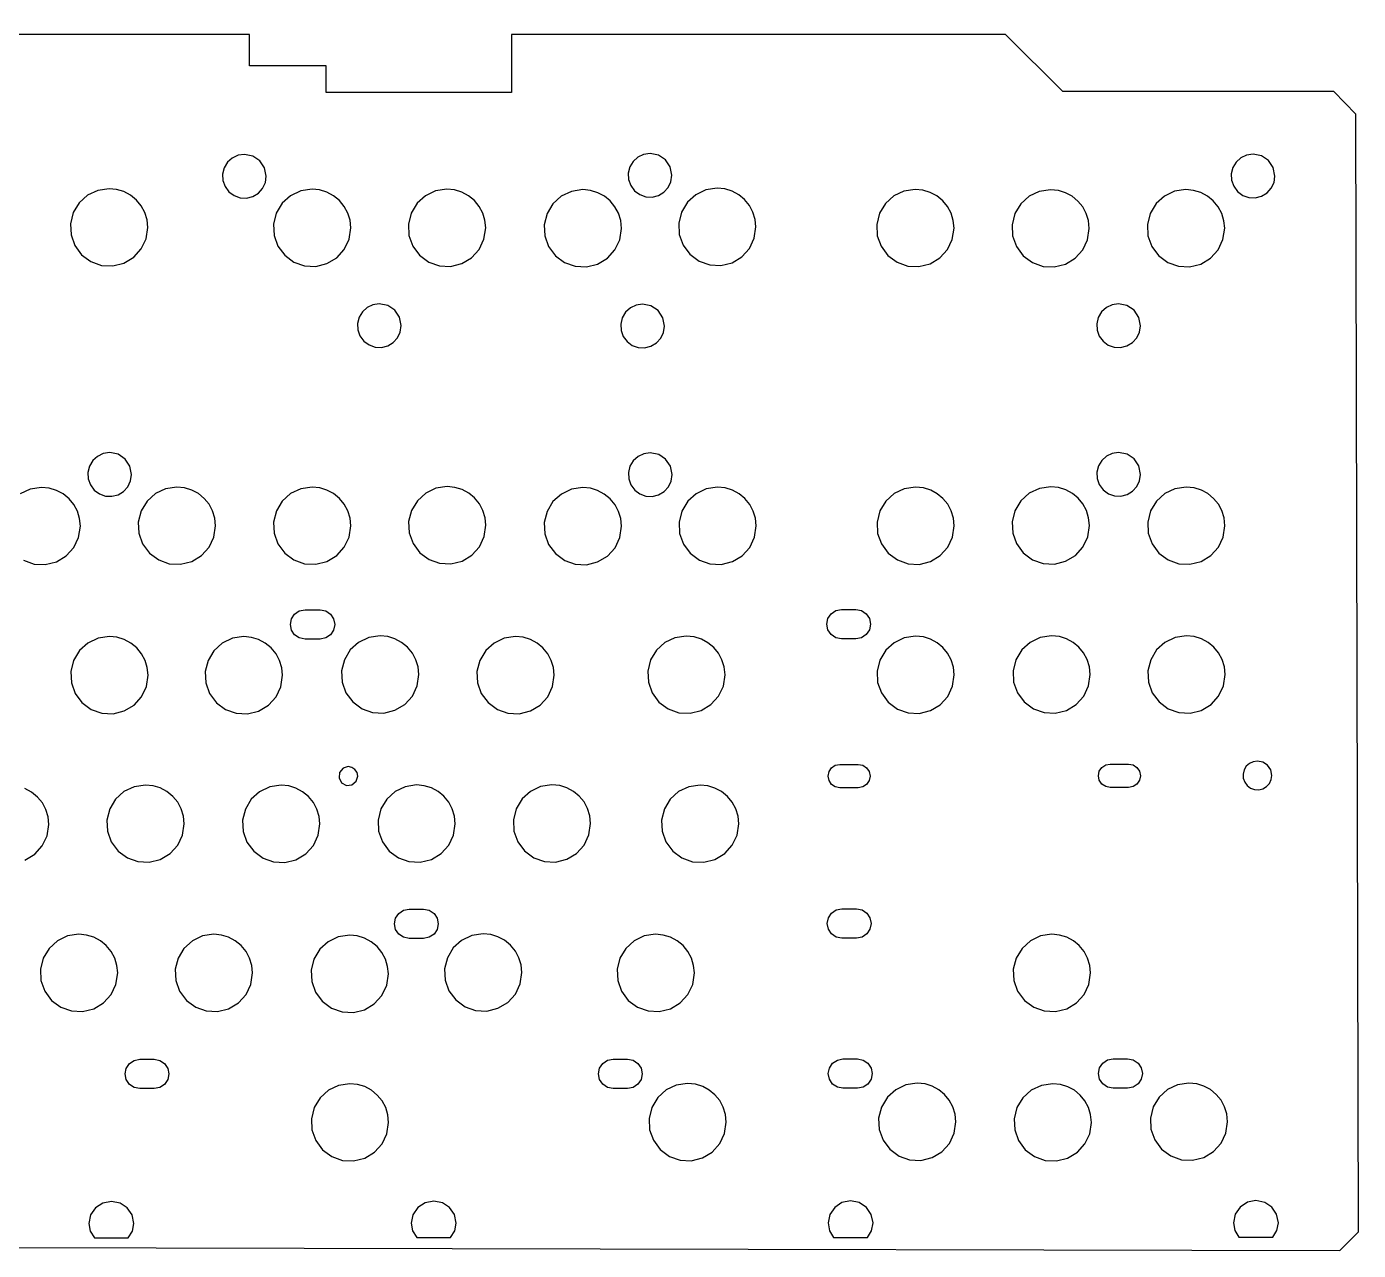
# Model space of a CAD drawing. Extents: x 13 to 391, y 11 to 183.
# Drawn here: x 203.5 to 390.9, y 10.8 to 183.1 of the extents above; entities that cross this region are included whole.
import ezdxf

# ---------------------------------------------------------------- set-up
doc = ezdxf.new("R2010")
doc.units = 0

msp = doc.modelspace()

# ---------------------------------------------------------------- linework, layer by layer
at = {"layer": 'HOLES_BIG', "color": 10}
for points in [[(234.17239, 165.113756), (233.269011, 164.978482), (232.460753, 164.594536), (231.796726, 163.994733), (231.326041, 163.211886), (231.10531, 162.325505), (231.150722, 161.431843), (231.450756, 160.588828), (231.993889, 159.854389), (232.728328, 159.311256), (233.571343, 159.011222), (234.465005, 158.96581), (235.351386, 159.186541), (236.134233, 159.657226), (236.734036, 160.321253), (237.117982, 161.129511), (237.253256, 162.03289), (237.018739, 163.211886), (236.350891, 164.211391), (235.351386, 164.879239), (234.17239, 165.113756), (234.17239, 165.113756)], [(291.25626, 165.246046), (290.352881, 165.110772), (289.544623, 164.726826), (288.880596, 164.127023), (288.409911, 163.344176), (288.18918, 162.457795), (288.234592, 161.564133), (288.534626, 160.721118), (289.077759, 159.986679), (289.812198, 159.443546), (290.655213, 159.143512), (291.548875, 159.0981), (292.435256, 159.318831), (293.218103, 159.789516), (293.817906, 160.453543), (294.201852, 161.261801), (294.337126, 162.16518), (294.102609, 163.344176), (293.434761, 164.343681), (292.435256, 165.011529), (291.25626, 165.246046), (291.25626, 165.246046)], [(376.12134, 165.146806), (375.217961, 165.011532), (374.409703, 164.627586), (373.745676, 164.027783), (373.274991, 163.244936), (373.05426, 162.358555), (373.099672, 161.464893), (373.399706, 160.621878), (373.942839, 159.887439), (374.677278, 159.344306), (375.520293, 159.044272), (376.413955, 158.99886), (377.300336, 159.219591), (378.083183, 159.690276), (378.682986, 160.354303), (379.066932, 161.162561), (379.202206, 162.06594), (378.967689, 163.244936), (378.299841, 164.244441), (377.300336, 164.912289), (376.12134, 165.146806), (376.12134, 165.146806)], [(253.15627, 144.079366), (252.252891, 143.944092), (251.444633, 143.560146), (250.780606, 142.960343), (250.309921, 142.177496), (250.08919, 141.291115), (250.134602, 140.397453), (250.434636, 139.554438), (250.977769, 138.819999), (251.712208, 138.276866), (252.555223, 137.976832), (253.448885, 137.93142), (254.335266, 138.152151), (255.118113, 138.622836), (255.717916, 139.286863), (256.101862, 140.095121), (256.237136, 140.9985), (256.002619, 142.177496), (255.334771, 143.177001), (254.335266, 143.844849), (253.15627, 144.079366), (253.15627, 144.079366)], [(290.19794, 144.013236), (289.294561, 143.877962), (288.486303, 143.494016), (287.822276, 142.894213), (287.351591, 142.111366), (287.13086, 141.224985), (287.176272, 140.331323), (287.476306, 139.488308), (288.019439, 138.753869), (288.753878, 138.210736), (289.596893, 137.910702), (290.490555, 137.86529), (291.376936, 138.086021), (292.159783, 138.556706), (292.759586, 139.220733), (293.143532, 140.028991), (293.278806, 140.93237), (293.044289, 142.111366), (292.376441, 143.110871), (291.376936, 143.778719), (290.19794, 144.013236), (290.19794, 144.013236)], [(357.18671, 144.063216), (356.283331, 143.927942), (355.475073, 143.543996), (354.811046, 142.944193), (354.340361, 142.161346), (354.11963, 141.274965), (354.165042, 140.381303), (354.465076, 139.538288), (355.008209, 138.803849), (355.742648, 138.260716), (356.585663, 137.960682), (357.479325, 137.91527), (358.365706, 138.136001), (359.148553, 138.606686), (359.748356, 139.270713), (360.132302, 140.078971), (360.267576, 140.98235), (360.033059, 142.161346), (359.365211, 143.160851), (358.365706, 143.828699), (357.18671, 144.063216), (357.18671, 144.063216)], [(215.21262, 123.115846), (214.309241, 122.980572), (213.500983, 122.596626), (212.836956, 121.996823), (212.366271, 121.213976), (212.14554, 120.327595), (212.190952, 119.433933), (212.490986, 118.590918), (213.034119, 117.856479), (213.768558, 117.313346), (214.611573, 117.013312), (215.505235, 116.9679), (216.391616, 117.188631), (217.174463, 117.659316), (217.774266, 118.323343), (218.158212, 119.131601), (218.293486, 120.03498), (218.058969, 121.213976), (217.391121, 122.213481), (216.391616, 122.881329), (215.21262, 123.115846), (215.21262, 123.115846)], [(291.27231, 123.099796), (290.368931, 122.964522), (289.560673, 122.580576), (288.896646, 121.980773), (288.425961, 121.197926), (288.20523, 120.311545), (288.250642, 119.417883), (288.550676, 118.574868), (289.093809, 117.840429), (289.828248, 117.297296), (290.671263, 116.997262), (291.564925, 116.95185), (292.451306, 117.172581), (293.234153, 117.643266), (293.833956, 118.307293), (294.217902, 119.115551), (294.353176, 120.01893), (294.111066, 121.218142), (293.450811, 122.197431), (292.471522, 122.857686), (291.27231, 123.099796), (291.27231, 123.099796)], [(357.20361, 123.144216), (356.300231, 123.008942), (355.491973, 122.624996), (354.827946, 122.025193), (354.357261, 121.242346), (354.13653, 120.355965), (354.181942, 119.462303), (354.481976, 118.619288), (355.025109, 117.884849), (355.759548, 117.341716), (356.602563, 117.041682), (357.496225, 116.99627), (358.382606, 117.217001), (359.165453, 117.687686), (359.765256, 118.351713), (360.149202, 119.159971), (360.284476, 120.06335), (360.049959, 121.242346), (359.382111, 122.241851), (358.382606, 122.909699), (357.20361, 123.144216), (357.20361, 123.144216)]]:
    msp.add_lwpolyline(points, dxfattribs=at)
at = {"layer": 'HOLES_BOTTOM', "color": 10}
for points in [[(215.44326, 17.70115), (214.232626, 17.46502), (213.206281, 16.792463), (212.520479, 15.78587), (212.27963, 14.59849), (212.480787, 13.509381), (213.05891, 12.55882), (217.8271, 12.55882), (218.405223, 13.509381), (218.60638, 14.59849), (218.357786, 15.806108), (217.67991, 16.792286), (216.674489, 17.45723), (215.44326, 17.70115), (215.44326, 17.70115)], [(260.80595, 17.73468), (259.595316, 17.49855), (258.568971, 16.825993), (257.883169, 15.8194), (257.64232, 14.63202), (257.843477, 13.542911), (258.4216, 12.59235), (263.18979, 12.59235), (263.767913, 13.542911), (263.96907, 14.63202), (263.720476, 15.839638), (263.0426, 16.825816), (262.037179, 17.49076), (260.80595, 17.73468), (260.80595, 17.73468)], [(319.47413, 17.76729), (318.263496, 17.53116), (317.237151, 16.858603), (316.551349, 15.85201), (316.3105, 14.66463), (316.511657, 13.575521), (317.08978, 12.62496), (321.85797, 12.62496), (322.436093, 13.575521), (322.63725, 14.66463), (322.388656, 15.872248), (321.71078, 16.858426), (320.705359, 17.52337), (319.47413, 17.76729), (319.47413, 17.76729)], [(376.5243, 17.8046), (375.313666, 17.56847), (374.287321, 16.895913), (373.601519, 15.88932), (373.36067, 14.70194), (373.561827, 13.612831), (374.13995, 12.66227), (378.90814, 12.66227), (379.486263, 13.612831), (379.68742, 14.70194), (379.438826, 15.909558), (378.76095, 16.895736), (377.755529, 17.56068), (376.5243, 17.8046), (376.5243, 17.8046)]]:
    msp.add_lwpolyline(points, dxfattribs=at)
at = {"layer": 'HOLES_MISC', "color": 10}
for points in [[(248.78658, 78.908034), (248.048403, 78.68411), (247.559037, 78.087815), (247.483427, 77.320137), (247.847059, 76.639829), (248.527367, 76.276197), (249.295045, 76.351806), (249.89134, 76.841173), (250.115263, 77.57935), (250.014123, 78.087815), (249.726101, 78.518871), (249.295045, 78.806894), (248.78658, 78.908034), (248.78658, 78.908034)], [(376.72849, 79.696332), (376.134816, 79.607435), (375.603654, 79.355117), (375.167275, 78.960944), (374.857955, 78.446481), (374.712897, 77.863978), (374.742741, 77.27669), (374.939914, 76.722686), (375.296845, 76.240034), (375.779496, 75.883104), (376.3335, 75.685931), (376.920788, 75.656087), (377.503291, 75.801145), (378.017754, 76.110465), (378.411927, 76.546843), (378.664244, 77.078006), (378.753142, 77.67168), (378.599025, 78.446481), (378.160135, 79.103326), (377.503291, 79.542215), (376.72849, 79.696332), (376.72849, 79.696332)]]:
    msp.add_lwpolyline(points, dxfattribs=at)
at = {"layer": 'KEY_HOLES', "color": 10}
for points in [[(215.11613, 160.278033), (213.518418, 160.038789), (212.088937, 159.359744), (210.914543, 158.298936), (210.082092, 156.914397), (209.691707, 155.346748), (209.772024, 153.766221), (210.302662, 152.275269), (211.263244, 150.976344), (212.562169, 150.015762), (214.053121, 149.485124), (215.633648, 149.404807), (217.201297, 149.795192), (218.585836, 150.627643), (219.646644, 151.802037), (220.325689, 153.231518), (220.564933, 154.82923), (220.459269, 155.897203), (220.150168, 156.914397), (219.64947, 157.852229), (218.969016, 158.682116), (218.139129, 159.36257), (217.201297, 159.863268), (216.184103, 160.172369), (215.11613, 160.278033), (215.11613, 160.278033)], [(243.69113, 160.211883), (242.093418, 159.972639), (240.663937, 159.293594), (239.489543, 158.232786), (238.657092, 156.848247), (238.266707, 155.280598), (238.347024, 153.700071), (238.877662, 152.209119), (239.838244, 150.910194), (241.137169, 149.949612), (242.628121, 149.418974), (244.208648, 149.338657), (245.776297, 149.729042), (247.160836, 150.561493), (248.221644, 151.735887), (248.900689, 153.165368), (249.139933, 154.76308), (249.034269, 155.831053), (248.725168, 156.848247), (248.22447, 157.786079), (247.544016, 158.615966), (246.714129, 159.29642), (245.776297, 159.797118), (244.759103, 160.106219), (243.69113, 160.211883), (243.69113, 160.211883)], [(262.67499, 160.211883), (261.077278, 159.972639), (259.647797, 159.293594), (258.473403, 158.232786), (257.640952, 156.848247), (257.250567, 155.280598), (257.330884, 153.700071), (257.861522, 152.209119), (258.822104, 150.910194), (260.121029, 149.949612), (261.611981, 149.418974), (263.192508, 149.338657), (264.760157, 149.729042), (266.144696, 150.561493), (267.205504, 151.735887), (267.884549, 153.165368), (268.123793, 154.76308), (268.018129, 155.831053), (267.709028, 156.848247), (267.20833, 157.786079), (266.527876, 158.615966), (265.697989, 159.29642), (264.760157, 159.797118), (263.742963, 160.106219), (262.67499, 160.211883), (262.67499, 160.211883)], [(281.79114, 160.145743), (280.193428, 159.906499), (278.763947, 159.227454), (277.589553, 158.166646), (276.757102, 156.782107), (276.366717, 155.214458), (276.447034, 153.633931), (276.977672, 152.142979), (277.938254, 150.844054), (279.237179, 149.883472), (280.728131, 149.352834), (282.308658, 149.272517), (283.876307, 149.662902), (285.260846, 150.495353), (286.321654, 151.669747), (287.000699, 153.099228), (287.239943, 154.69694), (287.129243, 155.795064), (286.811749, 156.81786), (286.309373, 157.743418), (285.644026, 158.549826), (284.837618, 159.215173), (283.91206, 159.717549), (282.889264, 160.035043), (281.79114, 160.145743), (281.79114, 160.145743)], [(300.70883, 160.344183), (299.111118, 160.104939), (297.681637, 159.425894), (296.507243, 158.365086), (295.674792, 156.980547), (295.284407, 155.412898), (295.364724, 153.832371), (295.895362, 152.341419), (296.855944, 151.042494), (298.154869, 150.081912), (299.645821, 149.551274), (301.226348, 149.470957), (302.793997, 149.861342), (304.178536, 150.693793), (305.239344, 151.868187), (305.918389, 153.297668), (306.157633, 154.89538), (306.051969, 155.963353), (305.742868, 156.980547), (305.24217, 157.918379), (304.561716, 158.748266), (303.731829, 159.42872), (302.793997, 159.929418), (301.776803, 160.238519), (300.70883, 160.344183), (300.70883, 160.344183)], [(328.5842, 160.177933), (326.986488, 159.938689), (325.557007, 159.259644), (324.382613, 158.198836), (323.550162, 156.814297), (323.159777, 155.246648), (323.240094, 153.666121), (323.770732, 152.175169), (324.731314, 150.876244), (326.030239, 149.915662), (327.521191, 149.385024), (329.101718, 149.304707), (330.669367, 149.695092), (332.053906, 150.527543), (333.114714, 151.701937), (333.793759, 153.131418), (334.033003, 154.72913), (333.927339, 155.797103), (333.618238, 156.814297), (333.11754, 157.752129), (332.437086, 158.582016), (331.607199, 159.26247), (330.669367, 159.763168), (329.652173, 160.072269), (328.5842, 160.177933), (328.5842, 160.177933)], [(347.62503, 160.135763), (346.027318, 159.896519), (344.597837, 159.217474), (343.423443, 158.156666), (342.590992, 156.772127), (342.200607, 155.204478), (342.280924, 153.623951), (342.811562, 152.132999), (343.772144, 150.834074), (345.071069, 149.873492), (346.562021, 149.342854), (348.142548, 149.262537), (349.710197, 149.652922), (351.094736, 150.485373), (352.155544, 151.659767), (352.834589, 153.089248), (353.073833, 154.68696), (352.963133, 155.785084), (352.645639, 156.80788), (352.143263, 157.733438), (351.477916, 158.539846), (350.671508, 159.205193), (349.74595, 159.707569), (348.723154, 160.025063), (347.62503, 160.135763), (347.62503, 160.135763)], [(366.67505, 160.153183), (365.077338, 159.913939), (363.647857, 159.234894), (362.473463, 158.174086), (361.641012, 156.789547), (361.250627, 155.221898), (361.330944, 153.641371), (361.861582, 152.150419), (362.822164, 150.851494), (364.121089, 149.890912), (365.612041, 149.360274), (367.192568, 149.279957), (368.760217, 149.670342), (370.144756, 150.502793), (371.205564, 151.677187), (371.884609, 153.106668), (372.123853, 154.70438), (372.018189, 155.772353), (371.709088, 156.789547), (371.20839, 157.727379), (370.527936, 158.557266), (369.698049, 159.23772), (368.760217, 159.738418), (367.743023, 160.047519), (366.67505, 160.153183), (366.67505, 160.153183)], [(205.63046, 118.226143), (204.032748, 117.986899), (202.603267, 117.307854)], [(203.076499, 107.963872), (204.567451, 107.433234), (206.147978, 107.352917), (207.715627, 107.743302), (209.100166, 108.575753), (210.160974, 109.750147), (210.840019, 111.179628), (211.079263, 112.77734), (210.973599, 113.845313), (210.664498, 114.862507), (210.1638, 115.800339), (209.483346, 116.630226), (208.653459, 117.31068), (207.715627, 117.811378), (206.698433, 118.120479), (205.63046, 118.226143), (205.63046, 118.226143)], [(224.66164, 118.270163), (223.063928, 118.030919), (221.634447, 117.351874), (220.460053, 116.291066), (219.627602, 114.906527), (219.237217, 113.338878), (219.317534, 111.758351), (219.848172, 110.267399), (220.808754, 108.968474), (222.107679, 108.007892), (223.598631, 107.477254), (225.179158, 107.396937), (226.746807, 107.787322), (228.131346, 108.619773), (229.192154, 109.794167), (229.871199, 111.223648), (230.110443, 112.82136), (230.004779, 113.889333), (229.695678, 114.906527), (229.19498, 115.844359), (228.514526, 116.674246), (227.684639, 117.3547), (226.746807, 117.855398), (225.729613, 118.164499), (224.66164, 118.270163), (224.66164, 118.270163)], [(243.6956, 118.272903), (242.097888, 118.033659), (240.668407, 117.354614), (239.494013, 116.293806), (238.661562, 114.909267), (238.271177, 113.341618), (238.351494, 111.761091), (238.882132, 110.270139), (239.842714, 108.971214), (241.141639, 108.010632), (242.632591, 107.479994), (244.213118, 107.399677), (245.780767, 107.790062), (247.165306, 108.622513), (248.226114, 109.796907), (248.905159, 111.226388), (249.144403, 112.8241), (249.038739, 113.892073), (248.729638, 114.909267), (248.22894, 115.847099), (247.548486, 116.676986), (246.718599, 117.35744), (245.780767, 117.858138), (244.763573, 118.167239), (243.6956, 118.272903), (243.6956, 118.272903)], [(262.70847, 118.335743), (261.110758, 118.096499), (259.681277, 117.417454), (258.506883, 116.356646), (257.674432, 114.972107), (257.284047, 113.404458), (257.364364, 111.823931), (257.895002, 110.332979), (258.855584, 109.034054), (260.154509, 108.073472), (261.645461, 107.542834), (263.225988, 107.462517), (264.793637, 107.852902), (266.178176, 108.685353), (267.238984, 109.859747), (267.918029, 111.289228), (268.157273, 112.88694), (268.051609, 113.954913), (267.742508, 114.972107), (267.24181, 115.909939), (266.561356, 116.739826), (265.731469, 117.42028), (264.793637, 117.920978), (263.776443, 118.230079), (262.70847, 118.335743), (262.70847, 118.335743)], [(281.797, 118.208713), (280.199288, 117.969469), (278.769807, 117.290424), (277.595413, 116.229616), (276.762962, 114.845077), (276.372577, 113.277428), (276.452894, 111.696901), (276.983532, 110.205949), (277.944114, 108.907024), (279.243039, 107.946442), (280.733991, 107.415804), (282.314518, 107.335487), (283.882167, 107.725872), (285.266706, 108.558323), (286.327514, 109.732717), (287.006559, 111.162198), (287.245803, 112.75991), (287.140139, 113.827883), (286.831038, 114.845077), (286.33034, 115.782909), (285.649886, 116.612796), (284.819999, 117.29325), (283.882167, 117.793948), (282.864973, 118.103049), (281.797, 118.208713), (281.797, 118.208713)], [(300.75479, 118.256853), (299.157078, 118.017609), (297.727597, 117.338564), (296.553203, 116.277756), (295.720752, 114.893217), (295.330367, 113.325568), (295.410684, 111.745041), (295.941322, 110.254089), (296.901904, 108.955164), (298.200829, 107.994582), (299.691781, 107.463944), (301.272308, 107.383627), (302.839957, 107.774012), (304.224496, 108.606463), (305.285304, 109.780857), (305.964349, 111.210338), (306.203593, 112.80805), (306.097929, 113.876023), (305.788828, 114.893217), (305.28813, 115.831049), (304.607676, 116.660936), (303.777789, 117.34139), (302.839957, 117.842088), (301.822763, 118.151189), (300.75479, 118.256853), (300.75479, 118.256853)], [(328.62869, 118.266023), (327.030978, 118.026779), (325.601497, 117.347734), (324.427103, 116.286926), (323.594652, 114.902387), (323.204267, 113.334738), (323.284584, 111.754211), (323.815222, 110.263259), (324.775804, 108.964334), (326.074729, 108.003752), (327.565681, 107.473114), (329.146208, 107.392797), (330.713857, 107.783182), (332.098396, 108.615633), (333.159204, 109.790027), (333.838249, 111.219508), (334.077493, 112.81722), (333.966793, 113.915344), (333.649299, 114.93814), (333.146923, 115.863698), (332.481576, 116.670106), (331.675168, 117.335453), (330.74961, 117.837829), (329.726814, 118.155323), (328.62869, 118.266023), (328.62869, 118.266023)], [(347.63931, 118.308503), (346.041598, 118.069259), (344.612117, 117.390214), (343.437723, 116.329406), (342.605272, 114.944867), (342.214887, 113.377218), (342.295204, 111.796691), (342.825842, 110.305739), (343.786424, 109.006814), (345.085349, 108.046232), (346.576301, 107.515594), (348.156828, 107.435277), (349.724477, 107.825662), (351.109016, 108.658113), (352.169824, 109.832507), (352.848869, 111.261988), (353.088113, 112.8597), (352.977413, 113.957824), (352.659919, 114.98062), (352.157543, 115.906178), (351.492196, 116.712586), (350.685788, 117.377933), (349.76023, 117.880309), (348.737434, 118.197803), (347.63931, 118.308503), (347.63931, 118.308503)], [(366.71866, 118.279163), (365.120948, 118.039919), (363.691467, 117.360874), (362.517073, 116.300066), (361.684622, 114.915527), (361.294237, 113.347878), (361.374554, 111.767351), (361.905192, 110.276399), (362.865774, 108.977474), (364.164699, 108.016892), (365.655651, 107.486254), (367.236178, 107.405937), (368.803827, 107.796322), (370.188366, 108.628773), (371.249174, 109.803167), (371.928219, 111.232648), (372.167463, 112.83036), (372.056763, 113.928484), (371.739269, 114.95128), (371.236893, 115.876838), (370.571546, 116.683246), (369.765138, 117.348593), (368.83958, 117.850969), (367.816784, 118.168463), (366.71866, 118.279163), (366.71866, 118.279163)], [(215.16096, 97.226383), (213.563248, 96.987139), (212.133767, 96.308094), (210.959373, 95.247286), (210.126922, 93.862747), (209.736537, 92.295098), (209.816854, 90.714571), (210.347492, 89.223619), (211.308074, 87.924694), (212.606999, 86.964112), (214.097951, 86.433474), (215.678478, 86.353157), (217.246127, 86.743542), (218.630666, 87.575993), (219.691474, 88.750387), (220.370519, 90.179868), (220.609763, 91.77758), (220.504099, 92.845553), (220.194998, 93.862747), (219.6943, 94.800579), (219.013846, 95.630466), (218.183959, 96.31092), (217.246127, 96.811618), (216.228933, 97.120719), (215.16096, 97.226383), (215.16096, 97.226383)], [(234.08392, 97.214463), (232.486208, 96.975219), (231.056727, 96.296174), (229.882333, 95.235366), (229.049882, 93.850827), (228.659497, 92.283178), (228.739814, 90.702651), (229.270452, 89.211699), (230.231034, 87.912774), (231.529959, 86.952192), (233.020911, 86.421554), (234.601438, 86.341237), (236.169087, 86.731622), (237.553626, 87.564073), (238.614434, 88.738467), (239.293479, 90.167948), (239.532723, 91.76566), (239.427059, 92.833633), (239.117958, 93.850827), (238.61726, 94.788659), (237.936806, 95.618546), (237.106919, 96.299), (236.169087, 96.799698), (235.151893, 97.108799), (234.08392, 97.214463), (234.08392, 97.214463)], [(253.27425, 97.321313), (251.676538, 97.082069), (250.247057, 96.403024), (249.072663, 95.342216), (248.240212, 93.957677), (247.849827, 92.390028), (247.930144, 90.809501), (248.460782, 89.318549), (249.421364, 88.019624), (250.720289, 87.059042), (252.211241, 86.528404), (253.791768, 86.448087), (255.359417, 86.838472), (256.743956, 87.670923), (257.804764, 88.845317), (258.483809, 90.274798), (258.723053, 91.87251), (258.617389, 92.940483), (258.308288, 93.957677), (257.80759, 94.895509), (257.127136, 95.725396), (256.297249, 96.40585), (255.359417, 96.906548), (254.342223, 97.215649), (253.27425, 97.321313), (253.27425, 97.321313)], [(272.32425, 97.229143), (270.726538, 96.989899), (269.297057, 96.310854), (268.122663, 95.250046), (267.290212, 93.865507), (266.899827, 92.297858), (266.980144, 90.717331), (267.510782, 89.226379), (268.471364, 87.927454), (269.770289, 86.966872), (271.261241, 86.436234), (272.841768, 86.355917), (274.409417, 86.746302), (275.793956, 87.578753), (276.854764, 88.753147), (277.533809, 90.182628), (277.773053, 91.78034), (277.667389, 92.848313), (277.358288, 93.865507), (276.85759, 94.803339), (276.177136, 95.633226), (275.347249, 96.31368), (274.409417, 96.814378), (273.392223, 97.123479), (272.32425, 97.229143), (272.32425, 97.229143)], [(296.36008, 97.294693), (294.762368, 97.055449), (293.332887, 96.376404), (292.158493, 95.315596), (291.326042, 93.931057), (290.935657, 92.363408), (291.015974, 90.782881), (291.546612, 89.291929), (292.507194, 87.993004), (293.806119, 87.032422), (295.297071, 86.501784), (296.877598, 86.421467), (298.445247, 86.811852), (299.829786, 87.644303), (300.890594, 88.818697), (301.569639, 90.248178), (301.808883, 91.84589), (301.698183, 92.944014), (301.380689, 93.96681), (300.878313, 94.892368), (300.212966, 95.698776), (299.406558, 96.364123), (298.481, 96.866499), (297.458204, 97.183993), (296.36008, 97.294693), (296.36008, 97.294693)], [(328.62085, 97.282323), (327.023138, 97.043079), (325.593657, 96.364034), (324.419263, 95.303226), (323.586812, 93.918687), (323.196427, 92.351038), (323.276744, 90.770511), (323.807382, 89.279559), (324.767964, 87.980634), (326.066889, 87.020052), (327.557841, 86.489414), (329.138368, 86.409097), (330.706017, 86.799482), (332.090556, 87.631933), (333.151364, 88.806327), (333.830409, 90.235808), (334.069653, 91.83352), (333.958953, 92.931644), (333.641459, 93.95444), (333.139083, 94.879998), (332.473736, 95.686406), (331.667328, 96.351753), (330.74177, 96.854129), (329.718974, 97.171623), (328.62085, 97.282323), (328.62085, 97.282323)], [(347.76123, 97.319923), (346.163518, 97.080679), (344.734037, 96.401634), (343.559643, 95.340826), (342.727192, 93.956287), (342.336807, 92.388638), (342.417124, 90.808111), (342.947762, 89.317159), (343.908344, 88.018234), (345.207269, 87.057652), (346.698221, 86.527014), (348.278748, 86.446697), (349.846397, 86.837082), (351.230936, 87.669533), (352.291744, 88.843927), (352.970789, 90.273408), (353.210033, 91.87112), (353.099333, 92.969244), (352.781839, 93.99204), (352.279463, 94.917598), (351.614116, 95.724006), (350.807708, 96.389353), (349.88215, 96.891729), (348.859354, 97.209223), (347.76123, 97.319923), (347.76123, 97.319923)], [(366.74564, 97.319923), (365.147928, 97.080679), (363.718447, 96.401634), (362.544053, 95.340826), (361.711602, 93.956287), (361.321217, 92.388638), (361.401534, 90.808111), (361.932172, 89.317159), (362.892754, 88.018234), (364.191679, 87.057652), (365.682631, 86.527014), (367.263158, 86.446697), (368.830807, 86.837082), (370.215346, 87.669533), (371.276154, 88.843927), (371.955199, 90.273408), (372.194443, 91.87112), (372.083743, 92.969244), (371.766249, 93.99204), (371.263873, 94.917598), (370.598526, 95.724006), (369.792118, 96.389353), (368.86656, 96.891729), (367.843764, 97.209223), (366.74564, 97.319923), (366.74564, 97.319923)], [(203.281897, 65.747902), (204.666436, 66.580353), (205.727244, 67.754747), (206.406289, 69.184228), (206.645533, 70.78194), (206.539869, 71.849913), (206.230768, 72.867107), (205.73007, 73.804939), (205.049616, 74.634826), (204.219729, 75.31528), (203.281897, 75.815978)], [(220.24811, 76.324303), (218.650398, 76.085059), (217.220917, 75.406014), (216.046523, 74.345206), (215.214072, 72.960667), (214.823687, 71.393018), (214.904004, 69.812491), (215.434642, 68.321539), (216.395224, 67.022614), (217.694149, 66.062032), (219.185101, 65.531394), (220.765628, 65.451077), (222.333277, 65.841462), (223.717816, 66.673913), (224.778624, 67.848307), (225.457669, 69.277788), (225.696913, 70.8755), (225.591249, 71.943473), (225.282148, 72.960667), (224.78145, 73.898499), (224.100996, 74.728386), (223.271109, 75.40884), (222.333277, 75.909538), (221.316083, 76.218639), (220.24811, 76.324303), (220.24811, 76.324303)], [(239.34074, 76.293563), (237.743028, 76.054319), (236.313547, 75.375274), (235.139153, 74.314466), (234.306702, 72.929927), (233.916317, 71.362278), (233.996634, 69.781751), (234.527272, 68.290799), (235.487854, 66.991874), (236.786779, 66.031292), (238.277731, 65.500654), (239.858258, 65.420337), (241.425907, 65.810722), (242.810446, 66.643173), (243.871254, 67.817567), (244.550299, 69.247048), (244.789543, 70.84476), (244.683879, 71.912733), (244.374778, 72.929927), (243.87408, 73.867759), (243.193626, 74.697646), (242.363739, 75.3781), (241.425907, 75.878798), (240.408713, 76.187899), (239.34074, 76.293563), (239.34074, 76.293563)], [(258.39352, 76.327063), (256.795808, 76.087819), (255.366327, 75.408774), (254.191933, 74.347966), (253.359482, 72.963427), (252.969097, 71.395778), (253.049414, 69.815251), (253.580052, 68.324299), (254.540634, 67.025374), (255.839559, 66.064792), (257.330511, 65.534154), (258.911038, 65.453837), (260.478687, 65.844222), (261.863226, 66.676673), (262.924034, 67.851067), (263.603079, 69.280548), (263.842323, 70.87826), (263.736659, 71.946233), (263.427558, 72.963427), (262.92686, 73.901259), (262.246406, 74.731146), (261.416519, 75.4116), (260.478687, 75.912298), (259.461493, 76.221399), (258.39352, 76.327063), (258.39352, 76.327063)], [(277.44626, 76.343093), (275.848548, 76.103849), (274.419067, 75.424804), (273.244673, 74.363996), (272.412222, 72.979457), (272.021837, 71.411808), (272.102154, 69.831281), (272.632792, 68.340329), (273.593374, 67.041404), (274.892299, 66.080822), (276.383251, 65.550184), (277.963778, 65.469867), (279.531427, 65.860252), (280.915966, 66.692703), (281.976774, 67.867097), (282.655819, 69.296578), (282.895063, 70.89429), (282.784363, 71.992414), (282.466869, 73.01521), (281.964493, 73.940768), (281.299146, 74.747176), (280.492738, 75.412523), (279.56718, 75.914899), (278.544384, 76.232393), (277.44626, 76.343093), (277.44626, 76.343093)], [(298.30154, 76.315583), (296.703828, 76.076339), (295.274347, 75.397294), (294.099953, 74.336486), (293.267502, 72.951947), (292.877117, 71.384298), (292.957434, 69.803771), (293.488072, 68.312819), (294.448654, 67.013894), (295.747579, 66.053312), (297.238531, 65.522674), (298.819058, 65.442357), (300.386707, 65.832742), (301.771246, 66.665193), (302.832054, 67.839587), (303.511099, 69.269068), (303.750343, 70.86678), (303.644679, 71.934753), (303.335578, 72.951947), (302.83488, 73.889779), (302.154426, 74.719666), (301.324539, 75.40012), (300.386707, 75.900818), (299.369513, 76.209919), (298.30154, 76.315583), (298.30154, 76.315583)], [(210.8828, 55.304583), (209.285088, 55.065339), (207.855607, 54.386294), (206.681213, 53.325486), (205.848762, 51.940947), (205.458377, 50.373298), (205.538694, 48.792771), (206.069332, 47.301819), (207.029914, 46.002894), (208.328839, 45.042312), (209.819791, 44.511674), (211.400318, 44.431357), (212.967967, 44.821742), (214.352506, 45.654193), (215.413314, 46.828587), (216.092359, 48.258068), (216.331603, 49.85578), (216.225939, 50.923753), (215.916838, 51.940947), (215.41614, 52.878779), (214.735686, 53.708666), (213.905799, 54.38912), (212.967967, 54.889818), (211.950773, 55.198919), (210.8828, 55.304583), (210.8828, 55.304583)], [(229.86665, 55.304583), (228.268938, 55.065339), (226.839457, 54.386294), (225.665063, 53.325486), (224.832612, 51.940947), (224.442227, 50.373298), (224.522544, 48.792771), (225.053182, 47.301819), (226.013764, 46.002894), (227.312689, 45.042312), (228.803641, 44.511674), (230.384168, 44.431357), (231.951817, 44.821742), (233.336356, 45.654193), (234.397164, 46.828587), (235.076209, 48.258068), (235.315453, 49.85578), (235.209789, 50.923753), (234.900688, 51.940947), (234.39999, 52.878779), (233.719536, 53.708666), (232.889649, 54.38912), (231.951817, 54.889818), (230.934623, 55.198919), (229.86665, 55.304583), (229.86665, 55.304583)], [(248.9828, 55.172303), (247.385088, 54.933059), (245.955607, 54.254014), (244.781213, 53.193206), (243.948762, 51.808667), (243.558377, 50.241018), (243.638694, 48.660491), (244.169332, 47.169539), (245.129914, 45.870614), (246.428839, 44.910032), (247.919791, 44.379394), (249.500318, 44.299077), (251.067967, 44.689462), (252.452506, 45.521913), (253.513314, 46.696307), (254.192359, 48.125788), (254.431603, 49.7235), (254.325939, 50.791473), (254.016838, 51.808667), (253.51614, 52.746499), (252.835686, 53.576386), (252.005799, 54.25684), (251.067967, 54.757538), (250.050773, 55.066639), (248.9828, 55.172303), (248.9828, 55.172303)], [(267.76822, 55.370733), (266.170508, 55.131489), (264.741027, 54.452444), (263.566633, 53.391636), (262.734182, 52.007097), (262.343797, 50.439448), (262.424114, 48.858921), (262.954752, 47.367969), (263.915334, 46.069044), (265.214259, 45.108462), (266.705211, 44.577824), (268.285738, 44.497507), (269.853387, 44.887892), (271.237926, 45.720343), (272.298734, 46.894737), (272.977779, 48.324218), (273.217023, 49.92193), (273.111359, 50.989903), (272.802258, 52.007097), (272.30156, 52.944929), (271.621106, 53.774816), (270.791219, 54.45527), (269.853387, 54.955968), (268.836193, 55.265069), (267.76822, 55.370733), (267.76822, 55.370733)], [(292.04373, 55.304583), (290.446018, 55.065339), (289.016537, 54.386294), (287.842143, 53.325486), (287.009692, 51.940947), (286.619307, 50.373298), (286.699624, 48.792771), (287.230262, 47.301819), (288.190844, 46.002894), (289.489769, 45.042312), (290.980721, 44.511674), (292.561248, 44.431357), (294.128897, 44.821742), (295.513436, 45.654193), (296.574244, 46.828587), (297.253289, 48.258068), (297.492533, 49.85578), (297.386869, 50.923753), (297.077768, 51.940947), (296.57707, 52.878779), (295.896616, 53.708666), (295.066729, 54.38912), (294.128897, 54.889818), (293.111703, 55.198919), (292.04373, 55.304583), (292.04373, 55.304583)], [(347.80469, 55.304583), (346.206978, 55.065339), (344.777497, 54.386294), (343.603103, 53.325486), (342.770652, 51.940947), (342.380267, 50.373298), (342.460584, 48.792771), (342.991222, 47.301819), (343.951804, 46.002894), (345.250729, 45.042312), (346.741681, 44.511674), (348.322208, 44.431357), (349.889857, 44.821742), (351.274396, 45.654193), (352.335204, 46.828587), (353.014249, 48.258068), (353.253493, 49.85578), (353.147829, 50.923753), (352.838728, 51.940947), (352.33803, 52.878779), (351.657576, 53.708666), (350.827689, 54.38912), (349.889857, 54.889818), (348.872663, 55.198919), (347.80469, 55.304583), (347.80469, 55.304583)], [(249.01587, 34.270223), (247.418158, 34.030979), (245.988677, 33.351934), (244.814283, 32.291126), (243.981832, 30.906587), (243.591447, 29.338938), (243.671764, 27.758411), (244.202402, 26.267459), (245.162984, 24.968534), (246.461909, 24.007952), (247.952861, 23.477314), (249.533388, 23.396997), (251.101037, 23.787382), (252.485576, 24.619833), (253.546384, 25.794227), (254.225429, 27.223708), (254.464673, 28.82142), (254.359009, 29.889393), (254.049908, 30.906587), (253.54921, 31.844419), (252.868756, 32.674306), (252.038869, 33.35476), (251.101037, 33.855458), (250.083843, 34.164559), (249.01587, 34.270223), (249.01587, 34.270223)], [(296.54166, 34.303303), (294.943948, 34.064059), (293.514467, 33.385014), (292.340073, 32.324206), (291.507622, 30.939667), (291.117237, 29.372018), (291.197554, 27.791491), (291.728192, 26.300539), (292.688774, 25.001614), (293.987699, 24.041032), (295.478651, 23.510394), (297.059178, 23.430077), (298.626827, 23.820462), (300.011366, 24.652913), (301.072174, 25.827307), (301.751219, 27.256788), (301.990463, 28.8545), (301.879763, 29.952624), (301.562269, 30.97542), (301.059893, 31.900978), (300.394546, 32.707386), (299.588138, 33.372733), (298.66258, 33.875109), (297.639784, 34.192603), (296.54166, 34.303303), (296.54166, 34.303303)], [(328.85294, 34.341753), (327.255228, 34.102509), (325.825747, 33.423464), (324.651353, 32.362656), (323.818902, 30.978117), (323.428517, 29.410468), (323.508834, 27.829941), (324.039472, 26.338989), (325.000054, 25.040064), (326.298979, 24.079482), (327.789931, 23.548844), (329.370458, 23.468527), (330.938107, 23.858912), (332.322646, 24.691363), (333.383454, 25.865757), (334.062499, 27.295238), (334.301743, 28.89295), (334.191043, 29.991074), (333.873549, 31.01387), (333.371173, 31.939428), (332.705826, 32.745836), (331.899418, 33.411183), (330.97386, 33.913559), (329.951064, 34.231053), (328.85294, 34.341753), (328.85294, 34.341753)], [(347.92081, 34.269763), (346.323098, 34.030519), (344.893617, 33.351474), (343.719223, 32.290666), (342.886772, 30.906127), (342.496387, 29.338478), (342.576704, 27.757951), (343.107342, 26.266999), (344.067924, 24.968074), (345.366849, 24.007492), (346.857801, 23.476854), (348.438328, 23.396537), (350.005977, 23.786922), (351.390516, 24.619373), (352.451324, 25.793767), (353.130369, 27.223248), (353.369613, 28.82096), (353.258913, 29.919084), (352.941419, 30.94188), (352.439043, 31.867438), (351.773696, 32.673846), (350.967288, 33.339193), (350.04173, 33.841569), (349.018934, 34.159063), (347.92081, 34.269763), (347.92081, 34.269763)], [(367.09186, 34.363763), (365.494148, 34.124519), (364.064667, 33.445474), (362.890273, 32.384666), (362.057822, 31.000127), (361.667437, 29.432478), (361.747754, 27.851951), (362.278392, 26.360999), (363.238974, 25.062074), (364.537899, 24.101492), (366.028851, 23.570854), (367.609378, 23.490537), (369.177027, 23.880922), (370.561566, 24.713373), (371.622374, 25.887767), (372.301419, 27.317248), (372.540663, 28.91496), (372.429963, 30.013084), (372.112469, 31.03588), (371.610093, 31.961438), (370.944746, 32.767846), (370.138338, 33.433193), (369.21278, 33.935569), (368.189984, 34.253063), (367.09186, 34.363763), (367.09186, 34.363763)]]:
    msp.add_lwpolyline(points, dxfattribs=at)
at = {"layer": 'OUTLINE', "color": 10}
msp.add_lwpolyline([(388.34374, 10.80274), (390.93899, 13.39798), (390.56915, 170.75199), (387.47816, 173.94336), (349.32961, 173.94336), (341.27982, 181.99316), (271.73459, 181.99316), (271.73459, 173.81473), (245.65327, 173.81473), (245.65327, 177.57405), (234.88982, 177.57405), (234.88982, 181.97648), (155.84486, 181.97648), (155.84486, 177.9073), (135.96669, 177.9073), (135.96669, 170.65761), (101.82301, 170.65761), (101.82301, 183.09901), (86.715596, 183.09901), (77.596164, 173.86908), (16.721049, 173.79138), (13.283295, 170.56994), (13.49377, 11.6089), (388.34374, 10.80274)], dxfattribs=at)
at = {"layer": 'SLOT', "color": 10}
for points in [[(242.696728, 100.99583), (244.817162, 100.99583), (245.607024, 100.838717), (246.276636, 100.391296), (246.724057, 99.721684), (246.88117, 98.931822), (246.88117, 98.931822), (246.724057, 98.14196), (246.276636, 97.472348), (245.607024, 97.024927), (244.817162, 96.867813), (242.696728, 96.867813), (241.893323, 97.030013), (241.237254, 97.472348), (240.79492, 98.128417), (240.63272, 98.931822), (240.63272, 98.931822), (240.79492, 99.735227), (241.237254, 100.391296), (241.893323, 100.83363), (242.696728, 100.99583), (242.696728, 100.99583)], [(318.189878, 101.03342), (320.228612, 101.03342), (321.019683, 100.876066), (321.690321, 100.42796), (322.138427, 99.757323), (322.29578, 98.966252), (322.29578, 98.966252), (322.138427, 98.175181), (321.690321, 97.504543), (321.019683, 97.056437), (320.228612, 96.899083), (318.189878, 96.899083), (317.398807, 97.056437), (316.72817, 97.504543), (316.280064, 98.175181), (316.12271, 98.966252), (316.12271, 98.966252), (316.280064, 99.757323), (316.72817, 100.42796), (317.398807, 100.876066), (318.189878, 101.03342), (318.189878, 101.03342)], [(317.96427, 79.2319), (320.56427, 79.2319), (321.207677, 79.102002), (321.733089, 78.747759), (322.087332, 78.222347), (322.21723, 77.57894), (322.21723, 77.57894), (322.087332, 76.935533), (321.733089, 76.410121), (321.207677, 76.055878), (320.56427, 75.92598), (317.96427, 75.92598), (317.320863, 76.055878), (316.795451, 76.410121), (316.441208, 76.935533), (316.31131, 77.57894), (316.31131, 77.57894), (316.441208, 78.222347), (316.795451, 78.747759), (317.320863, 79.102002), (317.96427, 79.2319), (317.96427, 79.2319)], [(356.01017, 79.27761), (358.61017, 79.27761), (359.24273, 79.151786), (359.778989, 78.793469), (360.137306, 78.25721), (360.26313, 77.62465), (360.26313, 77.62465), (360.137306, 76.99209), (359.778989, 76.455831), (359.24273, 76.097514), (358.61017, 75.97169), (356.01017, 75.97169), (355.37761, 76.097514), (354.841351, 76.455831), (354.483034, 76.99209), (354.35721, 77.62465), (354.35721, 77.62465), (354.483034, 78.25721), (354.841351, 78.793469), (355.37761, 79.151786), (356.01017, 79.27761), (356.01017, 79.27761)], [(257.353088, 58.85921), (259.391822, 58.85921), (260.182893, 58.701856), (260.853531, 58.25375), (261.301637, 57.583113), (261.45899, 56.792042), (261.45899, 56.792042), (261.301637, 56.000971), (260.853531, 55.330333), (260.182893, 54.882227), (259.391822, 54.724873), (257.353088, 54.724874), (256.562017, 54.882227), (255.89138, 55.330333), (255.443274, 56.000971), (255.28592, 56.792042), (255.28592, 56.792042), (255.443274, 57.583113), (255.89138, 58.25375), (256.562017, 58.701856), (257.353088, 58.85921), (257.353088, 58.85921)], [(318.260008, 58.88995), (320.298742, 58.88995), (321.089813, 58.732596), (321.760451, 58.28449), (322.208557, 57.613853), (322.36591, 56.822782), (322.36591, 56.822782), (322.208557, 56.031711), (321.760451, 55.361073), (321.089813, 54.912967), (320.298742, 54.755614), (318.260008, 54.755614), (317.468937, 54.912967), (316.7983, 55.361073), (316.350194, 56.031711), (316.19284, 56.822782), (316.19284, 56.822782), (316.350194, 57.613853), (316.7983, 58.28449), (317.468937, 58.732596), (318.260008, 58.88995), (318.260008, 58.88995)], [(219.443098, 37.70722), (221.481832, 37.70722), (222.272903, 37.549866), (222.943541, 37.10176), (223.391647, 36.431123), (223.549, 35.640052), (223.549, 35.640052), (223.391647, 34.848981), (222.943541, 34.178343), (222.272903, 33.730237), (221.481832, 33.572883), (219.443098, 33.572883), (218.652027, 33.730237), (217.98139, 34.178343), (217.533284, 34.848981), (217.37593, 35.640052), (217.37593, 35.640052), (217.533284, 36.431123), (217.98139, 37.10176), (218.652027, 37.549866), (219.443098, 37.70722), (219.443098, 37.70722)], [(286.050998, 37.72327), (288.089732, 37.72327), (288.880803, 37.565916), (289.551441, 37.11781), (289.999547, 36.447173), (290.1569, 35.656102), (290.1569, 35.656102), (289.999547, 34.865031), (289.551441, 34.194393), (288.880803, 33.746287), (288.089732, 33.588933), (286.050998, 33.588933), (285.259927, 33.746287), (284.58929, 34.194393), (284.141184, 34.865031), (283.98383, 35.656102), (283.98383, 35.656102), (284.141184, 36.447173), (284.58929, 37.11781), (285.259927, 37.565916), (286.050998, 37.72327), (286.050998, 37.72327)], [(318.406248, 37.75217), (320.444982, 37.75217), (321.236053, 37.594816), (321.906691, 37.14671), (322.354797, 36.476073), (322.51215, 35.685002), (322.51215, 35.685002), (322.354797, 34.893931), (321.906691, 34.223293), (321.236053, 33.775187), (320.444982, 33.617833), (318.406248, 33.617833), (317.615177, 33.775187), (316.94454, 34.223293), (316.496434, 34.893931), (316.33908, 35.685002), (316.33908, 35.685002), (316.496434, 36.476073), (316.94454, 37.14671), (317.615177, 37.594816), (318.406248, 37.75217), (318.406248, 37.75217)], [(356.431118, 37.77338), (358.469852, 37.77338), (359.260923, 37.616026), (359.931561, 37.16792), (360.379667, 36.497283), (360.53702, 35.706212), (360.53702, 35.706212), (360.379667, 34.915141), (359.931561, 34.244503), (359.260923, 33.796397), (358.469852, 33.639043), (356.431118, 33.639043), (355.640047, 33.796397), (354.96941, 34.244503), (354.521304, 34.915141), (354.36395, 35.706212), (354.36395, 35.706212), (354.521304, 36.497283), (354.96941, 37.16792), (355.640047, 37.616026), (356.431118, 37.77338), (356.431118, 37.77338)]]:
    msp.add_lwpolyline(points, dxfattribs=at)

doc.saveas('drawing.dxf')
